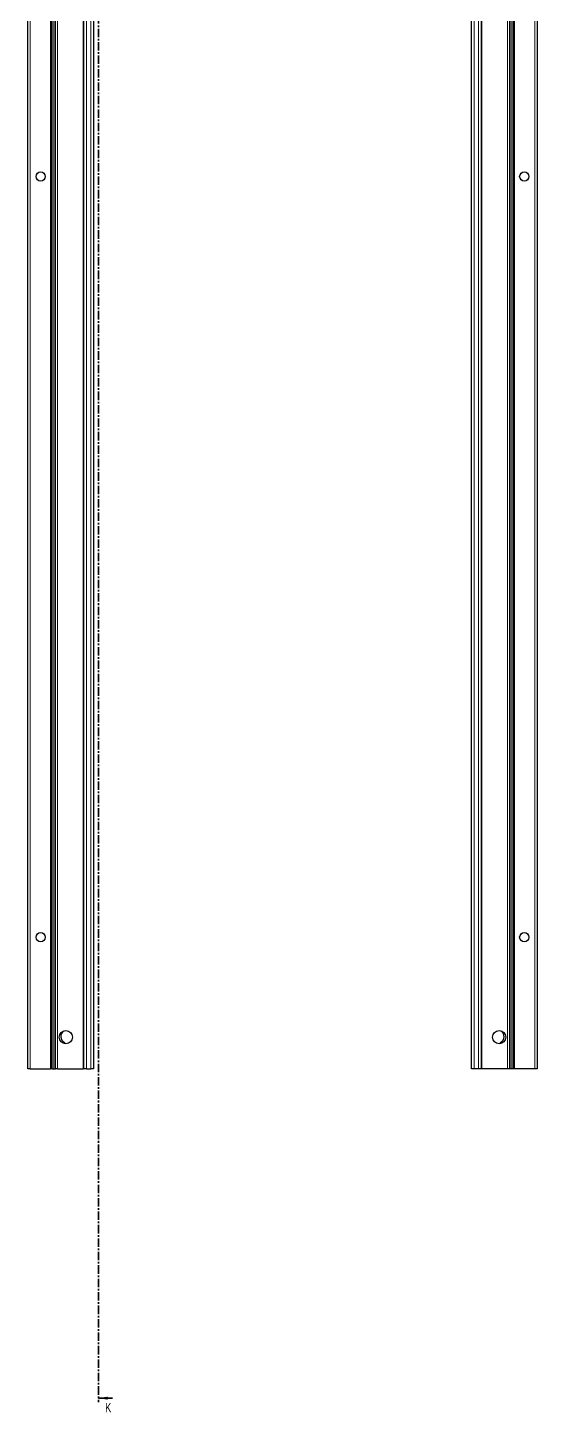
# Model space of a CAD drawing. Header units: millimetres. Extents: x -199 to 5025, y -1647 to 1507.
# Drawn here: x 2126 to 2512, y -1111 to -65 of the extents above; entities that cross this region are included whole.
import ezdxf

# ---------------------------------------------------------------- set-up
doc = ezdxf.new("R2010")
doc.units = ezdxf.units.MM
doc.linetypes.add('CENTER', pattern=[10.16, 6.35, -1.27, 1.27, -1.27])
doc.styles.add('SLDTEXTSTYLE0', font='TXT', dxfattribs={"width": 0.75})

msp = doc.modelspace()

# ---------------------------------------------------------------- linework, layer by layer
at = {"color": 7, "linetype": 'CENTER', "lineweight": 35}
msp.add_line((2179.83, 1499.09), (2179.83, -1103.67), dxfattribs=at)
at = {"color": 7, "linetype": 'Continuous', "lineweight": 25}
for p, q in [((2126.39, -851.79), (2126.39, 1047.21)), ((2146.19, 1047.21), (2146.19, -851.79)), ((2146.22, 1047.21), (2146.22, -851.79)), ((2168.89, -851.79), (2168.89, 1047.21)), ((2176.09, 1047.21), (2176.09, -851.79)), ((2462.09, -851.79), (2462.09, 1047.21)), ((2469.29, 1047.21), (2469.29, -851.79)), ((2491.97, -851.79), (2491.97, 1047.21)), ((2492, -851.79), (2492, 1047.21)), ((2511.79, 1047.21), (2511.79, -851.79)), ((2144.39, -76.54), (2144.39, -28.04)), ((2493.79, -28.04), (2493.79, -76.54)), ((2144.46, -76.65), (2144.39, -76.54)), ((2144.39, -76.54), (2144.39, -78.04)), ((2144.39, -78.04), (2144.46, -77.94)), ((2144.39, -126.54), (2144.39, -78.04)), ((2144.46, -77.94), (2144.46, -76.65)), ((2493.79, -76.54), (2493.73, -76.65)), ((2493.73, -76.65), (2493.73, -77.94)), ((2493.73, -77.94), (2493.79, -78.04)), ((2493.79, -78.04), (2493.79, -76.54)), ((2493.79, -78.04), (2493.79, -126.54)), ((2144.46, -126.65), (2144.39, -126.54)), ((2144.39, -126.54), (2144.39, -128.04)), ((2144.39, -128.04), (2144.46, -127.94)), ((2144.39, -176.54), (2144.39, -128.04)), ((2144.46, -127.94), (2144.46, -126.65)), ((2493.79, -126.54), (2493.73, -126.65)), ((2493.73, -126.65), (2493.73, -127.94)), ((2493.73, -127.94), (2493.79, -128.04)), ((2493.79, -128.04), (2493.79, -126.54)), ((2493.79, -128.04), (2493.79, -176.54)), ((2144.46, -176.65), (2144.39, -176.54)), ((2144.39, -176.54), (2144.39, -178.04)), ((2144.46, -177.94), (2144.46, -176.65)), ((2493.79, -176.54), (2493.73, -176.65)), ((2493.73, -176.65), (2493.73, -177.94)), ((2493.79, -178.04), (2493.79, -176.54)), ((2144.39, -178.04), (2144.46, -177.94)), ((2144.39, -226.54), (2144.39, -178.04)), ((2493.73, -177.94), (2493.79, -178.04)), ((2493.79, -178.04), (2493.79, -226.54)), ((2144.46, -226.65), (2144.39, -226.54)), ((2144.39, -226.54), (2144.39, -228.04)), ((2144.39, -228.04), (2144.46, -227.94)), ((2144.39, -276.54), (2144.39, -228.04)), ((2144.46, -227.94), (2144.46, -226.65)), ((2493.79, -226.54), (2493.73, -226.65)), ((2493.73, -226.65), (2493.73, -227.94)), ((2493.73, -227.94), (2493.79, -228.04)), ((2493.79, -228.04), (2493.79, -226.54)), ((2493.79, -228.04), (2493.79, -276.54)), ((2144.46, -276.65), (2144.39, -276.54)), ((2144.39, -276.54), (2144.39, -278.04)), ((2144.39, -278.04), (2144.46, -277.94)), ((2144.39, -326.54), (2144.39, -278.04)), ((2144.46, -277.94), (2144.46, -276.65)), ((2493.79, -276.54), (2493.73, -276.65)), ((2493.73, -276.65), (2493.73, -277.94)), ((2493.73, -277.94), (2493.79, -278.04)), ((2493.79, -278.04), (2493.79, -276.54)), ((2493.79, -278.04), (2493.79, -326.54)), ((2144.46, -326.65), (2144.39, -326.54)), ((2144.39, -326.54), (2144.39, -328.04)), ((2144.39, -328.04), (2144.46, -327.94)), ((2144.39, -376.54), (2144.39, -328.04)), ((2144.46, -327.94), (2144.46, -326.65)), ((2493.79, -326.54), (2493.73, -326.65)), ((2493.73, -326.65), (2493.73, -327.94)), ((2493.73, -327.94), (2493.79, -328.04)), ((2493.79, -328.04), (2493.79, -326.54)), ((2493.79, -328.04), (2493.79, -376.54)), ((2144.46, -376.65), (2144.39, -376.54)), ((2144.39, -376.54), (2144.39, -378.04)), ((2144.46, -377.94), (2144.46, -376.65)), ((2493.79, -376.54), (2493.73, -376.65)), ((2493.73, -376.65), (2493.73, -377.94)), ((2493.79, -378.04), (2493.79, -376.54)), ((2144.39, -378.04), (2144.46, -377.94)), ((2144.39, -426.54), (2144.39, -378.04)), ((2493.73, -377.94), (2493.79, -378.04)), ((2493.79, -378.04), (2493.79, -426.54)), ((2144.46, -426.65), (2144.39, -426.54)), ((2144.39, -426.54), (2144.39, -428.04)), ((2144.39, -428.04), (2144.46, -427.94)), ((2144.39, -476.54), (2144.39, -428.04)), ((2144.46, -427.94), (2144.46, -426.65)), ((2493.79, -426.54), (2493.73, -426.65)), ((2493.73, -426.65), (2493.73, -427.94)), ((2493.73, -427.94), (2493.79, -428.04)), ((2493.79, -428.04), (2493.79, -426.54)), ((2493.79, -428.04), (2493.79, -476.54)), ((2144.46, -476.65), (2144.39, -476.54)), ((2144.39, -476.54), (2144.39, -478.04)), ((2144.39, -478.04), (2144.46, -477.94)), ((2144.39, -526.54), (2144.39, -478.04)), ((2144.46, -477.94), (2144.46, -476.65)), ((2493.79, -476.54), (2493.73, -476.65)), ((2493.73, -476.65), (2493.73, -477.94)), ((2493.73, -477.94), (2493.79, -478.04)), ((2493.79, -478.04), (2493.79, -476.54)), ((2493.79, -478.04), (2493.79, -526.54)), ((2144.46, -526.65), (2144.39, -526.54)), ((2144.39, -526.54), (2144.39, -528.04)), ((2144.39, -528.04), (2144.46, -527.94)), ((2144.39, -576.54), (2144.39, -528.04)), ((2144.46, -527.94), (2144.46, -526.65)), ((2493.79, -526.54), (2493.73, -526.65)), ((2493.73, -526.65), (2493.73, -527.94)), ((2493.73, -527.94), (2493.79, -528.04)), ((2493.79, -528.04), (2493.79, -526.54)), ((2493.79, -528.04), (2493.79, -576.54)), ((2144.46, -576.65), (2144.39, -576.54)), ((2144.39, -576.54), (2144.39, -578.04)), ((2144.39, -578.04), (2144.46, -577.94)), ((2144.39, -626.54), (2144.39, -578.04)), ((2144.46, -577.94), (2144.46, -576.65)), ((2493.79, -576.54), (2493.73, -576.65)), ((2493.73, -576.65), (2493.73, -577.94)), ((2493.73, -577.94), (2493.79, -578.04)), ((2493.79, -578.04), (2493.79, -576.54)), ((2493.79, -578.04), (2493.79, -626.54)), ((2144.46, -626.65), (2144.39, -626.54)), ((2144.39, -626.54), (2144.39, -628.04)), ((2144.39, -628.04), (2144.46, -627.94)), ((2144.46, -627.94), (2144.46, -626.65)), ((2493.79, -626.54), (2493.73, -626.65)), ((2493.73, -626.65), (2493.73, -627.94)), ((2493.73, -627.94), (2493.79, -628.04)), ((2493.79, -628.04), (2493.79, -626.54)), ((2144.39, -676.54), (2144.39, -628.04)), ((2493.79, -628.04), (2493.79, -676.54)), ((2144.46, -676.65), (2144.39, -676.54)), ((2144.39, -676.54), (2144.39, -678.04)), ((2144.39, -678.04), (2144.46, -677.94)), ((2144.39, -726.54), (2144.39, -678.04)), ((2144.46, -677.94), (2144.46, -676.65)), ((2493.79, -676.54), (2493.73, -676.65)), ((2493.73, -676.65), (2493.73, -677.94)), ((2493.73, -677.94), (2493.79, -678.04)), ((2493.79, -678.04), (2493.79, -676.54)), ((2493.79, -678.04), (2493.79, -726.54)), ((2144.46, -726.65), (2144.39, -726.54)), ((2144.39, -726.54), (2144.39, -728.04)), ((2144.39, -728.04), (2144.46, -727.94)), ((2144.39, -776.54), (2144.39, -728.04)), ((2144.46, -727.94), (2144.46, -726.65)), ((2493.79, -726.54), (2493.73, -726.65)), ((2493.73, -726.65), (2493.73, -727.94)), ((2493.73, -727.94), (2493.79, -728.04)), ((2493.79, -728.04), (2493.79, -726.54)), ((2493.79, -728.04), (2493.79, -776.54)), ((2144.46, -776.65), (2144.39, -776.54)), ((2144.39, -776.54), (2144.39, -778.04)), ((2144.39, -778.04), (2144.46, -777.94)), ((2144.39, -826.54), (2144.39, -778.04)), ((2144.46, -777.94), (2144.46, -776.65)), ((2493.79, -776.54), (2493.73, -776.65)), ((2493.73, -776.65), (2493.73, -777.94)), ((2493.73, -777.94), (2493.79, -778.04)), ((2493.79, -778.04), (2493.79, -776.54)), ((2493.79, -778.04), (2493.79, -826.54)), ((2144.46, -826.65), (2144.39, -826.54)), ((2144.39, -826.54), (2144.39, -828.04)), ((2144.46, -827.94), (2144.46, -826.65)), ((2493.79, -826.54), (2493.73, -826.65)), ((2493.73, -826.65), (2493.73, -827.94)), ((2493.79, -828.04), (2493.79, -826.54)), ((2144.39, -828.04), (2144.46, -827.94)), ((2144.39, -851.79), (2144.39, -828.04)), ((2154.44, -832.73), (2154.44, -832.32)), ((2483.74, -832.32), (2483.74, -832.73)), ((2493.73, -827.94), (2493.79, -828.04)), ((2493.79, -828.04), (2493.79, -851.79)), ((2128.39, -851.79), (2126.39, -851.79)), ((2128.39, -851.79), (2143.74, -851.79)), ((2144.39, -851.79), (2143.74, -851.79)), ((2144.98, -851.79), (2144.39, -851.79)), ((2144.98, -851.79), (2146.19, -851.79)), ((2146.19, -851.79), (2146.22, -851.79)), ((2146.22, -851.79), (2147.43, -851.79)), ((2148.84, -851.79), (2147.43, -851.79)), ((2148.84, -851.79), (2168.24, -851.79)), ((2168.89, -851.79), (2168.24, -851.79)), ((2170.89, -851.79), (2168.89, -851.79)), ((2170.89, -851.79), (2174.09, -851.79)), ((2176.09, -851.79), (2174.09, -851.79)), ((2464.09, -851.79), (2462.09, -851.79)), ((2467.29, -851.79), (2464.09, -851.79)), ((2469.29, -851.79), (2467.29, -851.79)), ((2469.94, -851.79), (2469.29, -851.79)), ((2489.35, -851.79), (2469.94, -851.79)), ((2490.76, -851.79), (2489.35, -851.79)), ((2491.97, -851.79), (2490.76, -851.79)), ((2492, -851.79), (2491.97, -851.79)), ((2493.21, -851.79), (2492, -851.79)), ((2493.79, -851.79), (2493.21, -851.79)), ((2494.44, -851.79), (2493.79, -851.79)), ((2509.79, -851.79), (2494.44, -851.79)), ((2511.79, -851.79), (2509.79, -851.79))]:
    msp.add_line(p, q, dxfattribs=at)
at = {"color": 8, "linetype": 'Continuous', "lineweight": 18}
for p, q in [((2128.39, 1047.21), (2128.39, -851.79)), ((2143.74, -851.79), (2143.74, 1047.21)), ((2144.98, 1047.21), (2144.98, -851.79)), ((2147.43, -851.79), (2147.43, 1047.21)), ((2148.84, 1047.21), (2148.84, -851.79)), ((2168.24, -851.79), (2168.24, 1047.21)), ((2170.89, 1047.21), (2170.89, -851.79)), ((2174.09, -851.79), (2174.09, 1047.21)), ((2464.09, 1047.21), (2464.09, -851.79)), ((2467.29, -851.79), (2467.29, 1047.21)), ((2469.94, 1047.21), (2469.94, -851.79)), ((2489.35, -851.79), (2489.35, 1047.21)), ((2490.76, 1047.21), (2490.76, -851.79)), ((2493.21, -851.79), (2493.21, 1047.21)), ((2494.44, 1047.21), (2494.44, -851.79)), ((2509.79, -851.79), (2509.79, 1047.21))]:
    msp.add_line(p, q, dxfattribs=at)
at = {"color": 7, "linetype": 'Continuous', "lineweight": 35}
msp.add_line((2190.47, -1100.67), (2179.83, -1100.67), dxfattribs=at)
at = {"color": 7, "linetype": 'Continuous', "lineweight": 25}
for centre, radius in [((2136.24, -177.29), 3.5), ((2501.94, -177.29), 3.5), ((2136.24, -752.29), 3.5), ((2501.94, -752.29), 3.5), ((2155.24, -827.79), 5), ((2482.94, -827.79), 5)]:
    msp.add_circle(centre, radius, dxfattribs=at)
for centre, radius, start, end in [((2156.74, -827.29), 5.25, 126.18914, 240.85926), ((2481.44, -827.29), 5.25, 299.14074, 53.81086), ((2153.94, -832.32), 0.5, 0, 60.85926), ((2484.24, -832.32), 0.5, 119.14074, 180)]:
    msp.add_arc(centre, radius, start, end, dxfattribs=at)
at = {"color": 7, "linetype": 'Continuous', "lineweight": 35}
msp.add_solid([(2179.83, -1100.67), (2186.83, -1101.79), (2186.83, -1099.55)], dxfattribs=at)

# ---------------------------------------------------------------- texts
at = {"color": 7, "linetype": 'Continuous', "insert": (2184.96, -1104.37), "char_height": 7, "attachment_point": 1, "style": 'SLDTEXTSTYLE0'}
msp.add_mtext('K', dxfattribs=at)

doc.saveas('drawing.dxf')
